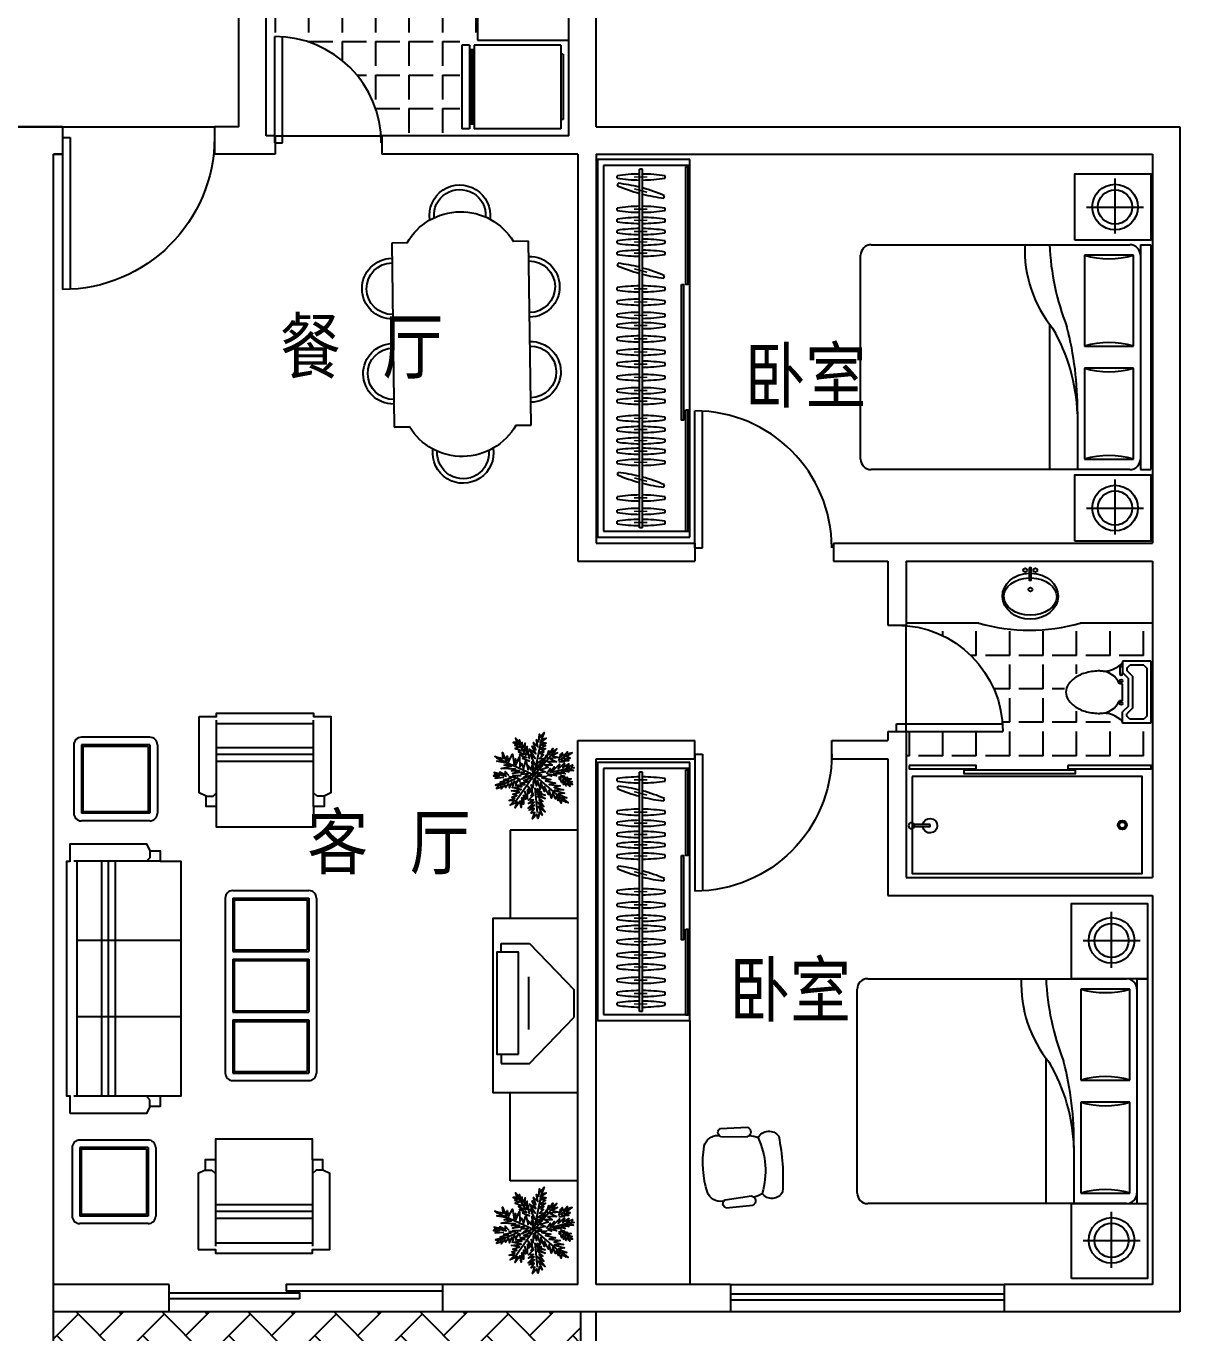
# Model space of a CAD drawing. Header units: millimetres. Extents: x 1431 to 43623, y 824 to 33132.
# Drawn here: x 17044 to 24633, y 5964 to 14563 of the extents above; entities that cross this region are included whole.
import ezdxf

# ---------------------------------------------------------------- set-up
doc = ezdxf.new("R2010")
doc.units = ezdxf.units.MM
for name, color, linetype in [('DO', 1, 'Continuous'), ('F', 12, 'Continuous'), ('H', 13, 'Continuous'), ('MC', 4, 'Continuous'), ('PUL', 7, 'Continuous'), ('WALL', 4, 'Continuous')]:
    doc.layers.add(name, color=color, linetype=linetype)
doc.styles.add('ATT', font='TXT')
doc.styles.add('HZTXT', font='SIMPLEX', dxfattribs={"bigfont": 'HZTXT'})

# ---------------------------------------------------------------- blocks, each defined once
blk = doc.blocks.new('M700')
at = {"layer": 'DO'}
for p, q in [((0, 0), (0, 700)), ((50, 0), (50, 698.2)), ((0, 0), (50, 0))]:
    blk.add_line(p, q, dxfattribs=at)
blk.add_arc((0, 0), 700, 0, 90, dxfattribs=at)
blk = doc.blocks.new('15PTOI12')
at = {"color": 0, "linetype": 'ByBlock'}
for p, q in [((0, -11), (0, 11)), ((0, 11), (10, 11)), ((1.5, 8.5), (2.5, 9.5)), ((2.5, 9.5), (7.5, 9.5)), ((7.5, 9.5), (8.5, 8.5)), ((10, 11), (10, 7)), ((1.5, -8.5), (1.5, 8.5)), ((6.5, 5.62132), (8.5, 7.62132)), ((6.5, -5.62132), (6.5, 5.62132)), ((8, 5), (10, 7)), ((8, -5), (8, 5)), ((8.5, 8.5), (8.5, 7.62132)), ((10, 3), (10, -3)), ((10, 3), (11.126136, 3)), ((10, -3), (11.126136, -3)), ((2.5, -9.5), (1.5, -8.5)), ((6.5, -5.62132), (8.5, -7.62132)), ((8.5, -8.5), (7.5, -9.5)), ((8, -5), (10, -7)), ((8.5, -8.5), (8.5, -7.62132)), ((10, -6.5), (10, -7)), ((10, -11), (10, -7)), ((10, -9), (11, -9)), ((11, -9), (11, -6.5)), ((0, -11), (10, -11)), ((2.5, -9.5), (7.5, -9.5))]:
    blk.add_line(p, q, dxfattribs=at)
blk.add_lwpolyline([(18, -7.5, 0.063415), (22.795427, -6.889337, 0.076468), (26.485281, -5.303301, 0.107136), (29.197945, -2.662065, 0.147373), (30, 0, 0.147373), (29.197945, 2.662065, 0.107136), (26.485281, 5.303301, 0.076468), (22.795427, 6.889337, 0.063415), (18, 7.5, 0.063415)], format="xyb", dxfattribs=at)
for centre in [(10.5, 4), (10.5, -4)]:
    blk.add_circle(centre, 0.5, dxfattribs=at)
for centre, radius, start, end in [((16.779412, 16.411765), 8.994964, 221.088993, 277.798917), ((18, 0), 7.5, 90, 156.421822), ((18, 0), 7.5, 203.578178, 270), ((10.5, -6.5), 0.5, 0, 180), ((16.779412, -16.411765), 8.994964, 82.201083, 138.911007)]:
    blk.add_arc(centre, radius, start, end, dxfattribs=at)
at = {"color": 0, "linetype": 'ByBlock', "style": 'ATT'}
for tag, p, flags in [('ITEM', (0, -21), 3), ('ROOM_NUMBER', (0, -30), 1)]:
    blk.add_attdef(tag, p, '', height=6, dxfattribs=dict(at, flags=flags))
blk = doc.blocks.new('-BATH9')
at = {"layer": 'F', "xscale": 23, "yscale": 23, "zscale": 23}
blk.add_blockref('15PTOI12', (-2, -1), dxfattribs=at)
blk = doc.blocks.new('Q5')
at = {"layer": 'PUL', "xscale": -1}
blk.add_blockref('-BATH9', (99, 43), dxfattribs=at)
blk = doc.blocks.new('12PCOU13')
at = {"color": 0, "linetype": 'ByBlock'}
for p, q in [((24, 35), (23, 34)), ((24, 37), (24, 35)), ((23, 34), (2, 34)), ((3, -34), (3, 34)), ((10, 34), (10, -34)), ((12, 34), (12, -34)), ((14, 34), (14, -34)), ((27, 34), (23, 34)), ((33, 11), (3, 11)), ((33, -11), (3, -11)), ((23, -34), (2, -34)), ((27, -34), (23, -34)), ((24, -35), (23, -34)), ((24, -37), (24, -35))]:
    blk.add_line(p, q, dxfattribs=at)
blk.add_lwpolyline([(1, -39), (1, -34), (0, -34), (0, 34), (1, 34), (1, 39), (23, 39), (24, 37), (27, 37), (27, 34), (33, 34), (33, -34), (27, -34), (27, -37), (24, -37), (23, -39)], close=True, dxfattribs=at)
blk = doc.blocks.new('-SOF5')
at = {"xscale": 22.75, "yscale": 22.75, "zscale": 22.75}
blk.add_blockref('12PCOU13', (-6.4, 890.3), dxfattribs=at)
blk = doc.blocks.new('-FLOW1')
at = {"layer": 'F', "linetype": 'ByBlock'}
for p, q in [((-0.9, 5.3), (-46.4, 226.7)), ((40.5, 110.6), (91.3, 192.9)), ((-146.5, 87.2), (-184.2, 116.3)), ((-0.9, 5.3), (-101.9, 123.2)), ((-0.9, 5.3), (205.1, 98.6)), ((-95.6, 20.3), (-197.4, 44.9)), ((-143.6, 3.1), (-193.4, -39.2)), ((-0.9, 5.3), (-174.5, -145.5)), ((-0.9, 5.3), (103.3, -143.8)), ((147.9, -3.2), (203.4, 10)), ((-4.1, -65.5), (-17.3, -200.4)), ((85.6, -8.9), (186.2, -53.5))]:
    blk.add_line(p, q, dxfattribs=at)
for points in [[(-3, 27.7), (11.9, 78.6), (-5.9, 60.9), (18.7, 117.5), (-7, 95.7), (26.2, 146.6), (-9.9, 122), (9, 164.3), (-9.9, 143.8), (2.7, 183.2), (-21.9, 159.8), (-13.3, 199.2), (-27.6, 187.2), (-30.4, 229.5), (-35, 213.5), (-56.7, 238.1), (-40.7, 202.1), (-67, 207.8), (-39, 187.2), (-67, 180.4), (-37.9, 171.2), (-63.6, 167.2), (-30.4, 146.6), (-63.6, 151.2), (-25.9, 123.2), (-53.9, 132.3), (-39, 116.3), (-52.2, 116.3), (-30.4, 95.7), (-60.7, 97.5), (-21.9, 72.9), (-48.2, 74), (-24.7, 56.9)], [(-17.3, 31.7), (-17.3, 62.6), (-29.3, 44.9), (-36.2, 62.6), (-40.7, 52.3), (-51, 84.3), (-55, 75.7), (-68.2, 113.5), (-71, 100.3), (-81.3, 138), (-83, 117.5), (-103, 151.2), (-97.3, 127.8), (-124.8, 149.5), (-105.9, 122), (-129.3, 126.6), (-100.2, 110.6), (-136.8, 101.5), (-87, 95.7), (-123.6, 78.6), (-75.6, 76.9), (-100.2, 59.7), (-59.6, 59.7), (-78.5, 46.6), (-36.2, 33.4), (-63.6, 23.1), (-16.1, 14.6), (-41.9, 7.1), (-16.1, 0.3), (-68.2, -3.2), (-43.6, -10), (-92.7, -18.6), (-63.6, -26), (-117.9, -39.2), (-83, -46.6), (-143.6, -53.5), (-111.6, -62.6), (-161.3, -75.8), (-111.6, -79.8), (-168.2, -94.6), (-132.2, -100.4), (-180.2, -119.2), (-155.6, -119.2), (-187.1, -146.7), (-151.1, -133.5), (-149.3, -149.5), (-137.9, -119.2), (-133.3, -135.2), (-124.8, -106.1), (-117.9, -124.9), (-103, -90.1), (-95.6, -122.1), (-83, -76.9), (-79.6, -101.5), (-57.9, -56.9), (-57.9, -85.5), (-37.9, -36.3), (-36.2, -71.2), (-20.1, -24.9), (-13.3, -53.5), (-7, -10), (-4.1, -38), (2.7, -17.5), (5.6, -65.5), (15.9, -47.8), (10.2, -91.8), (30.7, -58), (26.2, -94.6), (34.7, -75.8), (37.6, -124.9), (49.6, -85.5), (46.7, -126.6), (56.5, -106.1), (56.5, -155.2), (66.8, -120.4), (69.6, -173), (75.3, -138.1), (103.3, -174.1), (90.2, -143.8), (130.8, -159.8), (106.2, -135.2), (136.5, -133.5), (104.5, -122.1), (120.5, -116.4), (94.2, -106.1), (116.5, -100.4), (79.9, -88.3), (122.2, -81.5), (69.6, -74.1), (119.3, -62.6), (65.6, -58), (101.6, -49.5), (49.6, -46.6), (75.3, -39.2), (29, -30.6), (55.3, -24.9), (15.9, -8.9), (33.6, -7.2)], [(24.4, 91.7), (30.7, 136.3), (36.5, 119.2), (37.6, 162.6), (49.6, 136.3), (47.9, 180.4), (62.7, 155.2), (63.9, 184.4), (72.5, 174.1), (78.8, 199.2), (82.8, 188.9), (100.5, 207.8), (94.2, 184.4), (113.1, 183.2), (87.3, 174.1), (104.5, 168.3), (75.3, 158.1), (103.3, 151.2), (65.6, 139.2), (84.5, 132.3), (53.6, 119.2), (79.9, 116.3), (39.3, 101.5), (62.7, 98.6), (23.3, 81.4)], [(-136.8, 76.9), (-167.1, 79.7), (-152.2, 85.5), (-191.6, 85.5), (-167.1, 94.6), (-199.1, 98.6), (-178.5, 104.3), (-210.5, 126.6), (-177.4, 119.2), (-184.2, 133.5), (-162.5, 110.6), (-155.6, 127.8), (-149.3, 101.5), (-146.5, 119.2), (-135.1, 82.6)], [(10.2, 6), (66.8, -17.5), (30.7, 12.8), (69.6, 8.8), (53.6, 22), (117.6, 14.6), (78.8, 28.9), (123.3, 28.9), (100.5, 38), (179.9, 42), (123.3, 54), (163.9, 59.7), (132.5, 66.6), (203.4, 81.4), (171.4, 82.6), (213.7, 107.7), (168.5, 95.7), (173.1, 129.5), (152.5, 79.7), (146.8, 110.6), (139.4, 78.6), (117.6, 119.2), (109.1, 62.6), (100.5, 94.6), (98.8, 59.7), (79.9, 106), (77, 50.6), (68.5, 69.4), (56.5, 39.1), (45, 82.6), (30.7, 33.4), (30.7, 56.9), (15.9, 33.4), (11.9, 55.2), (5.6, 15.7)], [(-68.2, 12.8), (-89.9, 40.9), (-89.9, 20.3), (-111.6, 50.6), (-105.9, 30.6), (-139.6, 65.4), (-132.2, 39.1), (-168.2, 69.4), (-158.5, 44.9), (-190.5, 66.6), (-178.5, 46.6), (-212.2, 60.9), (-207.7, 49.4), (-220.8, 44.9), (-197.4, 40.9), (-216.2, 30.6), (-172.8, 30.6), (-191.6, 23.1), (-148.2, 27.7), (-171.6, 12.8), (-123.6, 22), (-148.2, 11.7), (-107.6, 12.8), (-123.6, 0.3), (-81.3, 10), (-95.6, -1.4), (-73.9, 4.3)], [(-146.5, 4.3), (-167.1, -1.4), (-159.6, -4.3), (-184.2, -8.9), (-174.5, -12.9), (-204.8, -15.7), (-184.2, -22), (-209.4, -31.7), (-196.2, -33.5), (-212.2, -46.6), (-193.4, -46.6), (-197.4, -58), (-180.2, -39.2), (-177.4, -53.5), (-169.9, -27.7), (-161.3, -46.6), (-159.6, -18.6), (-151.1, -36.3), (-145.3, -10), (-139.6, -18.6), (-139.6, -3.2)], [(69.6, 0.3), (116.5, 0.3), (103.3, -6), (136.5, -6), (126.2, -12.9), (165.7, -20.3), (141.1, -22), (184.5, -34.6), (162.8, -36.3), (210.8, -50.6), (191.9, -53.5), (205.1, -68.3), (173.1, -58), (178.8, -71.2), (159.9, -49.5), (155.4, -62.6), (139.4, -39.2), (133.6, -65.5), (119.3, -34.6), (116.5, -53.5), (106.2, -27.7), (98.8, -42), (82.8, -15.7), (77, -30.6), (75.3, -14.6)], [(136.5, 1.4), (157.1, 24.9), (158.2, 6), (187.4, 22), (179.9, 10), (217.7, 19.1), (210.8, 7.1), (221.1, 1.4), (189.1, 1.4), (212, -11.7), (165.7, -7.2)], [(-14.4, -68.3), (-35, -75.8), (-11.6, -78.6), (-41.9, -88.3), (-13.3, -87.2), (-62.4, -104.4), (-20.1, -100.4), (-60.7, -123.2), (-19, -111.8), (-48.2, -139.2), (-29.3, -130.7), (-55, -167.2), (-21.9, -143.8), (-60.7, -195.8), (-24.7, -167.2), (-44.7, -214.7), (-30.4, -197.5), (-21.9, -232.4), (-16.1, -209), (7.3, -234.1), (-4.1, -200.4), (14.7, -203.3), (-1.3, -178.7), (26.2, -187.2), (-3, -159.8), (31.9, -175.8), (-1.3, -143.8), (29, -151.2), (1.6, -130.7), (29, -132.4), (1.6, -104.4), (14.7, -110.6), (1.6, -90.1)]]:
    blk.add_lwpolyline(points, dxfattribs=at)
at = {"layer": 'F', "linetype": 'ByBlock', "style": 'ATT'}
for tag, p, flags in [('ITEM', (-456.7, -1681.6), 3), ('ROOM_NUMBER', (-456.7, -2281.6), 1)]:
    blk.add_attdef(tag, p, '', height=450, dxfattribs=dict(at, flags=flags))
blk = doc.blocks.new('-BED2')
at = {"layer": 'F', "linetype": 'ByBlock'}
for p, q in [((-4.2, 4.3), (-4.2, 1484.3)), ((64.8, 1484.3), (-4.2, 1484.3)), ((64.8, 4.3), (64.8, 1484.3)), ((133.8, 1484.3), (1835.8, 1484.3)), ((478.8, 1104.8), (478.8, 1484.3)), ((662.8, 533.3), (662.8, 1484.3)), ((110.8, 1415.3), (110.8, 817.3)), ((432.8, 1415.3), (110.8, 1415.3)), ((432.8, 817.3), (432.8, 1415.3)), ((1904.8, 1415.3), (1904.8, 73.3)), ((110.8, 817.3), (432.8, 817.3)), ((432.8, 671.3), (110.8, 671.3)), ((110.8, 671.3), (110.8, 73.3)), ((432.8, 73.3), (432.8, 671.3)), ((64.8, 4.3), (-4.2, 4.3)), ((110.8, 73.3), (432.8, 73.3)), ((1835.8, 4.3), (133.8, 4.3))]:
    blk.add_line(p, q, dxfattribs=at)
for centre, radius, start, end in [((133.8, 1415.3), 69, 90, 180), ((1835.8, 1415.3), 69, 0, 90), ((271.8, 1967.3), 575, 253.73979, 286.2602), ((2598, 1081.7), 2119.4, 179.37472, 194.67378), ((1679, 1158.2), 1200.9, 181.99994, 210.07995), ((271.8, 265.3), 575, 73.73979, 106.2602), ((271.8, 1223.3), 575, 253.73979, 286.2602), ((-1028, -72.9), 1692.5, 2.61601, 21.40694), ((13, 38.8), 812.8, 357.56726, 39.54608), ((271.8, -478.7), 575, 73.73979, 106.2602), ((133.8, 73.3), 69, 180, 270), ((1835.8, 73.3), 69, 270, 0)]:
    blk.add_arc(centre, radius, start, end, dxfattribs=at)
blk = doc.blocks.new('12PSTG02')
at = {"color": 0, "linetype": 'ByBlock'}
for p, q in [((-5.882738, 11.493405), (-13.636493, 11.294805)), ((-5.73403, 9.170818), (-13.415554, 8.575543)), ((-4.996459, 9.562867), (-5.284204, 9.540568)), ((-5.882738, -11.493405), (-13.636493, -11.294805)), ((-5.73403, -9.170818), (-13.415554, -8.575543)), ((-4.996459, -9.562867), (-5.284204, -9.540568)), ((-4.996459, -9.562867), (-5.28099, -9.544821))]:
    blk.add_line(p, q, dxfattribs=at)
for centre, radius, start, end in [((-6.286552, 10.301496), 1.258456, 296.04311, 71.283835), ((39.486083, 0), 62.486083, 172.590731, 187.409269), ((-19.5, 6.311132), 3.452743, 30.392687, 149.607313), ((4.70097, 0), 22.70097, 159.208954, 200.791046), ((-12.998837, 0.943692), 7.999035, 97.334712, 116.212212), ((-13.097037, 9.970029), 1.4304, 112.156422, 257.133709), ((-4.647836, 5.578088), 4, 16.10866, 95), ((-28.187947, 0), 28.187947, 346.275006, 13.724994), ((-4.647836, -5.578088), 4, 265, 343.89134), ((-19.5, -6.311132), 3.452743, 210.392687, 329.607313), ((-12.998837, -1.056308), 7.999035, 243.61801, 261.904764), ((-13.097037, -9.970029), 1.4304, 102.866291, 247.843578), ((-6.286552, -10.301496), 1.258456, 288.716165, 63.95689)]:
    blk.add_arc(centre, radius, start, end, dxfattribs=at)
at = {"color": 0, "linetype": 'ByBlock', "style": 'ATT'}
for tag, p, flags in [('ITEM', (-22, -21), 3), ('ROOM_NUMBER', (-22, -29), 1)]:
    blk.add_attdef(tag, p, '', height=6, dxfattribs=dict(at, flags=flags))
blk = doc.blocks.new('-CHAI6')
at = {"xscale": 22.75, "yscale": 22.75, "zscale": 22.75}
blk.add_blockref('12PSTG02', (519.3, 28), dxfattribs=at)
blk = doc.blocks.new('M900')
at = {"layer": 'DO'}
for p, q in [((90, 0), (90, -50)), ((90, 0), (990, 0)), ((90, -50), (988.6, -50))]:
    blk.add_line(p, q, dxfattribs=at)
blk.add_arc((90, 0), 900, 270, 0, dxfattribs=at)
blk = doc.blocks.new('LY')
at = {"layer": 'F'}
for p, q in [((100, 81), (-31, 81)), ((100, 61), (-31, 61)), ((100, 81), (100, 61))]:
    blk.add_line(p, q, dxfattribs=at)
blk.add_circle((-53, 71), 24.3, dxfattribs=at)
blk.add_arc((100, 71), 60.1, 189.5857, 170.4143, dxfattribs=at)
blk = doc.blocks.new('BX')
at = {"layer": 'F'}
for p, q in [((-379.4, 210), (190.6, 210)), ((-379.4, -340), (-379.4, 210)), ((190.6, -340), (190.6, 210)), ((220.6, -340), (220.6, 210)), ((220.6, 210), (270.6, 210)), ((270.6, -340), (270.6, 210)), ((-379.4, -340), (190.6, -340)), ((220.6, -340), (270.6, -340))]:
    blk.add_line(p, q, dxfattribs=at)
at = {"layer": 'F', "color": 1}
for p, q in [((190.6, 180), (220.6, 180)), ((200.6, -310), (200.6, 180)), ((210.6, -310), (210.6, 180)), ((-394.4, 150), (-379.4, 150)), ((-394.4, -280), (-394.4, 150)), ((-394.4, -280), (-379.4, -280)), ((190.6, -310), (220.6, -310))]:
    blk.add_line(p, q, dxfattribs=at)
blk = doc.blocks.new('CZ1')
at = {"layer": 'F'}
for p, q in [((-368.6, 423.7), (842.2, 423.7)), ((-368.6, 323.7), (-368.6, 423.7)), ((842.2, 323.7), (842.2, 423.7)), ((842.2, 423.7), (842.2, 323.7)), ((-368.6, -476.3), (-368.6, -376.3)), ((842.2, -476.3), (842.2, -376.3)), ((842.2, -376.3), (842.2, -476.3)), ((842.2, -476.3), (-368.6, -476.3))]:
    blk.add_line(p, q, dxfattribs=at)
for centre, radius, start, end in [((-68.6, 423.7), 200, 0, 180), ((491.3, 423.7), 200, 0, 180), ((-68.6, 423.7), 170, 0, 180), ((491.3, 423.7), 170, 0, 180), ((-162.4, -26.3), 406.2, 120.51024, 239.48976), ((636, -26.3), 406.2, 300.51024, 59.48976), ((-545, -26.3), 200, 81.96585, 278.03415), ((1018.6, -26.3), 200, 261.96585, 98.03415), ((-545, -26.3), 170, 85.46245, 274.53755), ((1018.6, -26.3), 170, 265.46245, 94.53755), ((-68.6, -476.3), 200, 180, 0), ((-68.6, -476.3), 170, 180, 0), ((491.3, -476.3), 200, 180, 0), ((491.3, -476.3), 170, 180, 0)]:
    blk.add_arc(centre, radius, start, end, dxfattribs=at)
blk = doc.blocks.new('M10')
at = {"layer": 'DO'}
for p, q in [((0, 0), (0, 1000)), ((50, 0), (50, 998.7)), ((0, 0), (50, 0))]:
    blk.add_line(p, q, dxfattribs=at)
blk.add_arc((0, 0), 1000, 0, 90, dxfattribs=at)

msp = doc.modelspace()

# ---------------------------------------------------------------- hatches: boundary and pattern name
at = {"layer": 'F'}
h = msp.add_hatch(dxfattribs=at)
h.set_pattern_fill('AR-HBONE', color=256, scale=50, style=0)
h.set_pattern_definition([(135, (34074.09, 53321.69), (-2e-14, 282.8427), [600, -200]), (45, (33932.67, 53463.11), (-2e-14, 282.8427), [600, -200])])
h.paths.add_polyline_path([(17223.1, 4701.5), (17223.1, 6101.4), (20693.1, 6101.4), (20693.1, 5355.1), (20433.6, 5355.1), (20433.6, 5117.9, -0.04118)])
at = {"layer": 'H'}
h = msp.add_hatch(dxfattribs=at)
h.set_pattern_fill('ANGLE', color=256, scale=800, style=0)
h.set_pattern_definition([(0, (202.05, -20518.98), (0, -220), [160, -60]), (270, (202.05, -20518.98), (-220, -1e-14), [160, -60])])
h.paths.add_polyline_path([(19897.8, 14506.6), (19897.8, 13841.4), (19383.1, 13841.4), (19379, 13841.4, 0.394921), (18680.5, 14495), (18680.5, 13841.4), (18623.1, 13841.4), (18623.1, 15711.4), (20023.1, 15711.4), (20023.1, 14506.6)])
h = msp.add_hatch(dxfattribs=at)
h.set_pattern_fill('ANGLE', color=256, scale=800, style=0)
h.set_pattern_definition([(180, (34074.09, 53321.69), (0, 220), [160, -60]), (90, (34074.09, 53321.69), (220, 1e-14), [160, -60])])
h.paths.add_polyline_path([(23862.2, 10159.8), (23969.2, 10037), (24218.9, 9973.7), (24453.1, 9973.7), (24453.1, 9712.3), (22833.1, 9712.3), (22833.1, 9921.4), (23468.6, 9921.4, 0.38747), (22833.1, 10618.4), (22833.1, 10621.4), (22833.1, 10634), (23310.8, 10634, 0.137864), (23977.3, 10634), (24453.1, 10634), (24453.1, 10401.4), (24207, 10401.4), (23897.9, 10278.6)])

# ---------------------------------------------------------------- linework, layer by layer
at = {"layer": 'F'}
for p, q in [((20013.1, 15711.4), (20013.1, 14470.4)), ((20013.1, 14470.4), (20613.1, 14470.4)), ((21410.5, 11200.5), (21410.5, 13685.6)), ((20842.5, 13645.6), (20842.5, 11240.5)), ((21410.5, 13645.6), (20842.5, 13645.6)), ((21078.8, 11261.4), (21078.8, 13621.9)), ((21098.8, 13621.9), (21078.8, 13621.9)), ((21098.8, 11261.4), (21098.8, 13621.9)), ((20931.1, 13562.3), (20931.1, 13578.5)), ((20934.2, 13513.3), (20938.4, 13528.9)), ((21246.5, 13562.3), (21246.5, 13578.5)), ((24206.7, 13199.1), (24206.7, 13560.2)), ((21238.8, 13431.7), (21243, 13447.3)), ((20931.1, 13349.8), (20931.1, 13366)), ((21246.5, 13349.8), (21246.5, 13366)), ((24019.2, 13372.7), (24394.2, 13372.7)), ((20931.1, 13276.4), (20931.1, 13292.5)), ((21246.5, 13276.4), (21246.5, 13292.5)), ((20931.1, 13203), (20931.1, 13219.1)), ((21246.5, 13203), (21246.5, 13219.1)), ((20931.1, 13134.1), (20931.1, 13150.3)), ((20931.1, 13060.7), (20931.1, 13076.9)), ((21246.5, 13134.1), (21246.5, 13150.3)), ((21246.5, 13060.7), (21246.5, 13076.9)), ((20934.2, 12986.9), (20938.4, 13002.5)), ((21238.8, 12905.3), (21243, 12920.9)), ((20931.1, 12826.2), (20931.1, 12842.4)), ((21246.5, 12826.2), (21246.5, 12842.4)), ((20931.1, 12739.1), (20931.1, 12755.2)), ((21246.5, 12739.1), (21246.5, 12755.2)), ((20931.1, 12651.9), (20931.1, 12668)), ((21246.5, 12651.9), (21246.5, 12668)), ((20931.1, 12584.2), (20931.1, 12600.4)), ((21246.5, 12584.2), (21246.5, 12600.4)), ((20931.1, 12497), (20931.1, 12513.2)), ((21246.5, 12497), (21246.5, 12513.2)), ((20931.1, 12409.8), (20931.1, 12426)), ((21246.5, 12409.8), (21246.5, 12426)), ((20931.1, 12330.6), (20931.1, 12346.8)), ((21246.5, 12330.6), (21246.5, 12346.8)), ((20931.1, 12243.4), (20931.1, 12259.6)), ((21246.5, 12243.4), (21246.5, 12259.6)), ((20931.1, 12156.2), (20931.1, 12172.4)), ((21246.5, 12156.2), (21246.5, 12172.4)), ((20931.1, 12087.1), (20931.1, 12103.2)), ((21246.5, 12087.1), (21246.5, 12103.2)), ((20931.1, 11973.7), (20931.1, 11989.8)), ((21246.5, 11973.7), (21246.5, 11989.8)), ((20931.1, 11900.3), (20931.1, 11916.4)), ((21246.5, 11900.3), (21246.5, 11916.4)), ((20931.1, 11826.8), (20931.1, 11843)), ((21246.5, 11826.8), (21246.5, 11843)), ((20931.1, 11758), (20931.1, 11774.2)), ((20931.1, 11684.6), (20931.1, 11700.7)), ((21246.5, 11758), (21246.5, 11774.2)), ((21246.5, 11684.6), (21246.5, 11700.7)), ((20934.2, 11610.8), (20938.4, 11626.4)), ((21238.8, 11529.1), (21243, 11544.7)), ((24206.7, 11218.3), (24206.7, 11579.4)), ((20931.1, 11450.1), (20931.1, 11466.3)), ((21246.5, 11450.1), (21246.5, 11466.3)), ((20931.1, 11362.1), (20931.1, 11378.2)), ((21246.5, 11362.1), (21246.5, 11378.2)), ((24019.2, 11391.9), (24394.2, 11391.9)), ((20931.1, 11288.7), (20931.1, 11304.8)), ((21246.5, 11288.7), (21246.5, 11304.8)), ((20842.5, 11240.5), (21410.5, 11240.5)), ((21098.8, 11261.4), (21078.8, 11261.4)), ((23310.8, 10634), (22833.1, 10634)), ((24454.6, 10634), (23977.3, 10634)), ((17357.4, 9833.4), (17357.4, 9383.4)), ((17857.4, 9883.4), (17407.4, 9883.4)), ((17857.4, 9833.4), (17407.4, 9833.4)), ((17407.4, 9833.4), (17407.4, 9383.4)), ((17847.4, 9823.4), (17417.4, 9823.4)), ((17417.4, 9823.4), (17417.4, 9393.4)), ((17847.4, 9823.4), (17847.4, 9393.4)), ((17857.4, 9833.4), (17857.4, 9383.4)), ((17907.4, 9833.4), (17907.4, 9383.4)), ((21410.5, 8018.5), (21410.5, 9718.3)), ((20842.5, 9678.3), (20842.5, 8058.5)), ((21410.5, 9678.3), (20842.5, 9678.3)), ((21078.8, 8079.4), (21078.8, 9654.5)), ((21098.8, 9654.5), (21078.8, 9654.5)), ((21098.8, 8079.4), (21098.8, 9654.5)), ((20931.1, 9594.9), (20931.1, 9611.1)), ((20934.2, 9546), (20938.4, 9561.6)), ((21246.5, 9594.9), (21246.5, 9611.1)), ((21238.8, 9464.3), (21243, 9479.9)), ((17857.4, 9383.4), (17407.4, 9383.4)), ((17847.4, 9393.4), (17417.4, 9393.4)), ((20931.1, 9382.4), (20931.1, 9398.6)), ((21246.5, 9382.4), (21246.5, 9398.6)), ((17857.4, 9333.4), (17407.4, 9333.4)), ((20931.1, 9309), (20931.1, 9325.2)), ((21246.5, 9309), (21246.5, 9325.2)), ((20228.8, 9272.5), (20228.8, 8689.9)), ((20673.1, 9272.5), (20228.8, 9272.5)), ((20931.1, 9235.6), (20931.1, 9251.7)), ((21246.5, 9235.6), (21246.5, 9251.7)), ((20931.1, 9166.8), (20931.1, 9182.9)), ((21246.5, 9166.8), (21246.5, 9182.9)), ((20931.1, 9093.3), (20931.1, 9109.5)), ((20934.2, 9019.5), (20938.4, 9035.1)), ((21246.5, 9093.3), (21246.5, 9109.5)), ((21238.8, 8937.9), (21243, 8953.5)), ((18403.6, 8874), (18903.6, 8874)), ((20931.1, 8858.9), (20931.1, 8875)), ((21246.5, 8858.9), (21246.5, 8875)), ((18353.6, 8824), (18353.6, 7674)), ((18403.6, 8824), (18403.6, 8474)), ((18403.6, 8824), (18903.6, 8824)), ((18413.6, 8814), (18413.6, 8484)), ((18413.6, 8814), (18893.6, 8814)), ((18893.6, 8814), (18893.6, 8484)), ((18903.6, 8824), (18903.6, 8474)), ((18953.6, 8824), (18953.6, 7674)), ((20931.1, 8771.7), (20931.1, 8787.8)), ((21246.5, 8771.7), (21246.5, 8787.8)), ((20931.1, 8684.5), (20931.1, 8700.6)), ((21246.5, 8684.5), (21246.5, 8700.6)), ((24183.9, 8365.5), (24183.9, 8733.9)), ((20931.1, 8616.8), (20931.1, 8633)), ((21246.5, 8616.8), (21246.5, 8633)), ((20169.8, 8464.5), (20169.8, 8526.3)), ((20169.8, 8526.3), (20355.1, 8526.3)), ((20355.1, 8526.3), (20649.7, 8221.9)), ((20931.1, 8529.6), (20931.1, 8545.8)), ((21246.5, 8529.6), (21246.5, 8545.8)), ((23996.4, 8546.4), (24371.4, 8546.4)), ((18403.6, 8474), (18903.6, 8474)), ((18413.6, 8484), (18893.6, 8484)), ((20931.1, 8442.4), (20931.1, 8458.6)), ((21246.5, 8442.4), (21246.5, 8458.6)), ((18403.6, 8424), (18403.6, 8074)), ((18403.6, 8424), (18903.6, 8424)), ((18413.6, 8414), (18413.6, 8084)), ((18413.6, 8414), (18893.6, 8414)), ((18893.6, 8414), (18893.6, 8084)), ((18903.6, 8424), (18903.6, 8074)), ((20931.1, 8363.2), (20931.1, 8379.4)), ((21246.5, 8363.2), (21246.5, 8379.4)), ((20350.3, 7960.2), (20350.3, 8307.5)), ((20931.1, 8276.1), (20931.1, 8292.2)), ((21246.5, 8276.1), (21246.5, 8292.2)), ((20649.7, 8041.1), (20649.7, 8221.9)), ((20931.1, 8188.9), (20931.1, 8205)), ((21246.5, 8188.9), (21246.5, 8205)), ((18413.6, 8084), (18893.6, 8084)), ((20931.1, 8119.7), (20931.1, 8135.9)), ((21246.5, 8119.7), (21246.5, 8135.9)), ((18403.6, 8074), (18903.6, 8074)), ((18403.6, 8024), (18903.6, 8024)), ((18403.6, 8024), (18403.6, 7674)), ((18413.6, 8014), (18893.6, 8014)), ((18413.6, 8014), (18413.6, 7684)), ((18893.6, 8014), (18893.6, 7684)), ((18903.6, 8024), (18903.6, 7674)), ((20355.1, 7736.7), (20649.7, 8041.1)), ((20842.5, 8058.5), (21410.5, 8058.5)), ((21098.8, 8079.4), (21078.8, 8079.4)), ((21410.5, 8018.5), (21410.5, 6281.4)), ((20169.8, 7798.5), (20169.8, 7736.7)), ((18403.6, 7674), (18903.6, 7674)), ((18413.6, 7684), (18893.6, 7684)), ((20169.8, 7736.7), (20355.1, 7736.7)), ((18403.6, 7624), (18903.6, 7624)), ((20228.8, 6963.8), (20228.8, 7546.4)), ((17846.3, 7232.9), (17396.3, 7232.9)), ((17346.3, 7182.9), (17346.3, 6732.9)), ((17846.3, 7182.9), (17396.3, 7182.9)), ((17396.3, 7182.9), (17396.3, 6732.9)), ((17836.3, 7172.9), (17406.3, 7172.9)), ((17406.3, 7172.9), (17406.3, 6742.9)), ((17836.3, 7172.9), (17836.3, 6742.9)), ((17846.3, 7182.9), (17846.3, 6732.9)), ((17896.3, 7182.9), (17896.3, 6732.9)), ((20673.1, 6963.8), (20228.8, 6963.8)), ((17846.3, 6732.9), (17396.3, 6732.9)), ((17836.3, 6742.9), (17406.3, 6742.9)), ((24183.9, 6391.7), (24183.9, 6760.2)), ((17846.3, 6682.9), (17396.3, 6682.9)), ((23996.4, 6572.7), (24371.4, 6572.7))]:
    msp.add_line(p, q, dxfattribs=at)
at = {"layer": 'F', "linetype": 'ByBlock'}
for p, q in [((18296.4, 9518.8), (18296.4, 9996.6)), ((18935.3, 9518.8), (18935.3, 9996.6)), ((18296.4, 9973.8), (18935.3, 9973.8)), ((18935.3, 9814.6), (18296.4, 9814.6)), ((18935.3, 9769.1), (18296.4, 9769.1)), ((18935.3, 9723.6), (18296.4, 9723.6)), ((18228.2, 9496.1), (18273.7, 9496.1)), ((18273.7, 9496.1), (18296.4, 9518.8)), ((18296.4, 9427.8), (18296.4, 9518.8)), ((18958, 9496.1), (18935.3, 9518.8)), ((18935.3, 9427.8), (18935.3, 9518.8)), ((19003.5, 9496.1), (18958, 9496.1)), ((18289.5, 7103), (18289.5, 7012)), ((18928.3, 7103), (18928.3, 7012)), ((18221.2, 7034.7), (18266.7, 7034.7)), ((18266.7, 7034.7), (18289.5, 7012)), ((18289.5, 7012), (18289.5, 6534.2)), ((18951.1, 7034.7), (18928.3, 7012)), ((18928.3, 7012), (18928.3, 6534.2)), ((18996.6, 7034.7), (18951.1, 7034.7)), ((18928.3, 6807.2), (18289.5, 6807.2)), ((18928.3, 6761.7), (18289.5, 6761.7)), ((18928.3, 6716.2), (18289.5, 6716.2)), ((18289.5, 6557), (18928.3, 6557))]:
    msp.add_line(p, q, dxfattribs=at)
at = {"layer": 'F'}
for points in [[(21410.5, 13685.6), (20802.5, 13685.6), (20802.5, 11200.5), (21410.5, 11200.5)], [(21410.5, 9718.3), (20802.5, 9718.3), (20802.5, 8018.5), (21410.5, 8018.5)]]:
    msp.add_lwpolyline(points, dxfattribs=at)
for points in [[(21384.2, 13636.6), (21397.2, 13636.6), (21397.2, 12863.2), (21384.2, 12863.2)], [(23942.4, 13155.7), (23942.4, 13590.9), (24442.4, 13590.9), (24442.4, 13155.7)], [(21354.5, 12863.2), (21367.4, 12863.2), (21367.4, 11969.5), (21354.5, 11969.5)], [(21384.2, 12038.7), (21397.2, 12038.7), (21397.2, 11237.5), (21384.2, 11237.5)], [(23942.4, 11174.9), (23942.4, 11610.1), (24442.4, 11610.1), (24442.4, 11174.9)], [(23641.9, 10999.2), (23641.9, 10917), (23656, 10917), (23656, 10999.2)], [(21384.2, 9669.2), (21397.2, 9669.2), (21397.2, 9104.4), (21384.2, 9104.4)], [(22852.5, 9698.6), (22852.5, 9675.4), (23292.5, 9675.4), (23292.5, 9698.6)], [(23211.4, 9667.7), (23211.4, 9644.5), (23945.6, 9644.5), (23945.6, 9667.7)], [(23895.3, 9698.6), (23895.3, 9675.4), (24443.8, 9675.4), (24443.8, 9698.6)], [(22872.2, 9626.3), (22872.2, 8987.3), (24384.9, 8987.3), (24384.9, 9626.3)], [(21354.5, 9104.4), (21367.4, 9104.4), (21367.4, 8551.2), (21354.5, 8551.2)], [(23919.7, 8294.7), (23919.7, 8788.5), (24419.7, 8788.5), (24419.7, 8294.7)], [(20673.1, 7546.4), (20673.1, 8689.9), (20113.8, 8689.9), (20113.8, 7546.4)], [(21384.2, 8620.3), (21397.2, 8620.3), (21397.2, 8055.5), (21384.2, 8055.5)], [(20283.8, 7798.5), (20283.8, 8469.2), (20141.2, 8469.2), (20141.2, 7798.5)], [(23919.7, 6321), (23919.7, 6814.7), (24419.7, 6814.7), (24419.7, 6321)]]:
    msp.add_lwpolyline(points, close=True, dxfattribs=at)
at = {"layer": 'F', "const_width": 10}
for points in [[(21130.2, 13570.9), (21042.4, 13570.9)], [(21128.7, 13470.2), (21043.9, 13492.9)], [(21130.2, 13358.4), (21042.4, 13358.4)], [(21130.2, 13285), (21042.4, 13285)], [(21130.2, 13211.6), (21042.4, 13211.6)], [(21130.2, 13142.8), (21042.4, 13142.8)], [(21130.2, 13069.3), (21042.4, 13069.3)], [(21128.7, 12943.7), (21043.9, 12966.4)], [(21130.2, 12834.9), (21042.4, 12834.9)], [(21130.2, 12747.7), (21042.4, 12747.7)], [(21130.2, 12660.5), (21042.4, 12660.5)], [(21130.2, 12592.8), (21042.4, 12592.8)], [(21130.2, 12505.6), (21042.4, 12505.6)], [(21130.2, 12418.4), (21042.4, 12418.4)], [(21130.2, 12339.2), (21042.4, 12339.2)], [(21130.2, 12252.1), (21042.4, 12252.1)], [(21130.2, 12164.9), (21042.4, 12164.9)], [(21130.2, 12095.7), (21042.4, 12095.7)], [(21130.2, 11982.3), (21042.4, 11982.3)], [(21130.2, 11908.9), (21042.4, 11908.9)], [(21130.2, 11835.5), (21042.4, 11835.5)], [(21130.2, 11766.6), (21042.4, 11766.6)], [(21130.2, 11693.2), (21042.4, 11693.2)], [(21128.7, 11567.6), (21043.9, 11590.3)], [(21130.2, 11458.7), (21042.4, 11458.7)], [(21130.2, 11370.7), (21042.4, 11370.7)], [(21130.2, 11297.3), (21042.4, 11297.3)], [(21130.2, 9603.6), (21042.4, 9603.6)], [(21128.7, 9502.8), (21043.9, 9525.5)], [(21130.2, 9391.1), (21042.4, 9391.1)], [(21130.2, 9317.6), (21042.4, 9317.6)], [(21130.2, 9244.2), (21042.4, 9244.2)], [(21130.2, 9175.4), (21042.4, 9175.4)], [(21130.2, 9102), (21042.4, 9102)], [(21128.7, 8976.3), (21043.9, 8999)], [(21130.2, 8867.5), (21042.4, 8867.5)], [(21130.2, 8780.3), (21042.4, 8780.3)], [(21130.2, 8693.1), (21042.4, 8693.1)], [(21130.2, 8625.4), (21042.4, 8625.4)], [(21130.2, 8538.2), (21042.4, 8538.2)], [(21130.2, 8451.1), (21042.4, 8451.1)], [(21130.2, 8371.9), (21042.4, 8371.9)], [(21130.2, 8284.7), (21042.4, 8284.7)], [(21130.2, 8197.5), (21042.4, 8197.5)], [(21130.2, 8128.3), (21042.4, 8128.3)]]:
    msp.add_lwpolyline(points, dxfattribs=at)
at = {"layer": 'F', "linetype": 'ByBlock'}
for points in [[(18182.7, 10019.3), (18296.4, 10019.3), (18296.4, 10042.1), (18935.3, 10042.1), (18935.3, 10019.3), (19049, 10019.3), (19049, 9518.8), (19003.5, 9496.1), (19003.5, 9427.8), (18935.3, 9427.8), (18935.3, 9291.3), (18296.4, 9291.3), (18296.4, 9427.8), (18228.2, 9427.8), (18228.2, 9496.1), (18182.7, 9518.8)], [(18175.7, 6511.5), (18289.5, 6511.5), (18289.5, 6488.7), (18928.3, 6488.7), (18928.3, 6511.5), (19042.1, 6511.5), (19042.1, 7012), (18996.6, 7034.7), (18996.6, 7103), (18928.3, 7103), (18928.3, 7239.5), (18289.5, 7239.5), (18289.5, 7103), (18221.2, 7103), (18221.2, 7034.7), (18175.7, 7012)]]:
    msp.add_lwpolyline(points, close=True, dxfattribs=at)
at = {"layer": 'F'}
for centre, radius in [((24206.7, 13372.7), 150), ((24206.7, 13372.7), 112.5), ((24206.7, 11391.9), 150), ((24206.7, 11391.9), 112.5), ((23615.5, 10983.1), 12.7), ((23682.5, 10983.1), 12.7), ((23650.1, 10855.7), 12.7), ((24254.8, 9305.5), 30), ((24254.8, 9305.5), 20), ((24183.9, 8546.4), 150), ((24183.9, 8546.4), 112.5), ((24183.9, 6572.7), 150), ((24183.9, 6572.7), 112.5)]:
    msp.add_circle(centre, radius, dxfattribs=at)
for centre, radius, start, end in [((21088.8, 12524.6), 1065.6, 90.5377, 98.50939), ((21088.8, 12524.6), 1065.6, 81.49061, 89.4623), ((21088.8, 14616.2), 1065.6, 261.49061, 269.4623), ((21359.3, 14490.5), 1065.6, 246.49061, 254.74125), ((20817.9, 12470.2), 1065.6, 75.82776, 83.50939), ((21088.8, 14616.2), 1065.6, 270.5377, 278.50939), ((20817.9, 12470.2), 1065.6, 66.49061, 74.71583), ((21359.3, 14490.5), 1065.6, 255.85305, 263.50939), ((21088.8, 12312.1), 1065.6, 90.5377, 98.50939), ((21088.8, 14403.7), 1065.6, 261.49061, 269.4623), ((21088.8, 12312.1), 1065.6, 81.49061, 89.4623), ((21088.8, 14403.7), 1065.6, 270.5377, 278.50939), ((21088.8, 12238.7), 1065.6, 90.5377, 98.50939), ((21088.8, 14330.3), 1065.6, 261.49061, 269.4623), ((21088.8, 12238.7), 1065.6, 81.49061, 89.4623), ((21088.8, 14330.3), 1065.6, 270.5377, 278.50939), ((21088.8, 12165.3), 1065.6, 90.5377, 98.50939), ((21088.8, 14256.8), 1065.6, 261.49061, 269.4623), ((21088.8, 12096.4), 1065.6, 90.5377, 98.50939), ((21088.8, 12165.3), 1065.6, 81.49061, 89.4623), ((21088.8, 14256.8), 1065.6, 270.5377, 278.50939), ((21088.8, 12096.4), 1065.6, 81.49061, 89.4623), ((21088.8, 14188), 1065.6, 261.49061, 269.4623), ((21088.8, 12023), 1065.6, 90.5377, 98.50939), ((21088.8, 14188), 1065.6, 270.5377, 278.50939), ((21088.8, 12023), 1065.6, 81.49061, 89.4623), ((21088.8, 14114.6), 1065.6, 261.49061, 269.4623), ((21359.3, 13964), 1065.6, 246.49061, 254.74125), ((20817.9, 11943.7), 1065.6, 75.82776, 83.50939), ((21088.8, 14114.6), 1065.6, 270.5377, 278.50939), ((20817.9, 11943.7), 1065.6, 66.49061, 74.71583), ((21359.3, 13964), 1065.6, 255.85305, 263.50939), ((21088.8, 11788.5), 1065.6, 90.5377, 98.50939), ((21088.8, 13880.1), 1065.6, 261.49061, 269.4623), ((21088.8, 11788.5), 1065.6, 81.49061, 89.4623), ((21088.8, 13880.1), 1065.6, 270.5377, 278.50939), ((21088.8, 11701.3), 1065.6, 90.5377, 98.50939), ((21088.8, 13792.9), 1065.6, 261.49061, 269.4623), ((21088.8, 11701.3), 1065.6, 81.49061, 89.4623), ((21088.8, 13792.9), 1065.6, 270.5377, 278.50939), ((21088.8, 11614.2), 1065.6, 90.5377, 98.50939), ((21088.8, 13705.7), 1065.6, 261.49061, 269.4623), ((21088.8, 11614.2), 1065.6, 81.49061, 89.4623), ((21088.8, 13705.7), 1065.6, 270.5377, 278.50939), ((21088.8, 11546.5), 1065.6, 90.5377, 98.50939), ((21088.8, 13638.1), 1065.6, 261.49061, 269.4623), ((21088.8, 11546.5), 1065.6, 81.49061, 89.4623), ((21088.8, 13638.1), 1065.6, 270.5377, 278.50939), ((21088.8, 11459.3), 1065.6, 90.5377, 98.50939), ((21088.8, 13550.9), 1065.6, 261.49061, 269.4623), ((21088.8, 11459.3), 1065.6, 81.49061, 89.4623), ((21088.8, 13550.9), 1065.6, 270.5377, 278.50939), ((21088.8, 11372.1), 1065.6, 90.5377, 98.50939), ((21088.8, 13463.7), 1065.6, 261.49061, 269.4623), ((21088.8, 11372.1), 1065.6, 81.49061, 89.4623), ((21088.8, 13463.7), 1065.6, 270.5377, 278.50939), ((21088.8, 11292.9), 1065.6, 90.5377, 98.50939), ((21088.8, 13384.5), 1065.6, 261.49061, 269.4623), ((21088.8, 11292.9), 1065.6, 81.49061, 89.4623), ((21088.8, 13384.5), 1065.6, 270.5377, 278.50939), ((21088.8, 11205.7), 1065.6, 90.5377, 98.50939), ((21088.8, 13297.3), 1065.6, 261.49061, 269.4623), ((21088.8, 11205.7), 1065.6, 81.49061, 89.4623), ((21088.8, 13297.3), 1065.6, 270.5377, 278.50939), ((21088.8, 11118.5), 1065.6, 90.5377, 98.50939), ((21088.8, 13210.1), 1065.6, 261.49061, 269.4623), ((21088.8, 11118.5), 1065.6, 81.49061, 89.4623), ((21088.8, 13210.1), 1065.6, 270.5377, 278.50939), ((21088.8, 11049.4), 1065.6, 90.5377, 98.50939), ((21088.8, 13141), 1065.6, 261.49061, 269.4623), ((21088.8, 11049.4), 1065.6, 81.49061, 89.4623), ((21088.8, 13141), 1065.6, 270.5377, 278.50939), ((21088.8, 10936), 1065.6, 90.5377, 98.50939), ((21088.8, 13027.6), 1065.6, 261.49061, 269.4623), ((21088.8, 10936), 1065.6, 81.49061, 89.4623), ((21088.8, 13027.6), 1065.6, 270.5377, 278.50939), ((21088.8, 10862.6), 1065.6, 90.5377, 98.50939), ((21088.8, 12954.1), 1065.6, 261.49061, 269.4623), ((21088.8, 10862.6), 1065.6, 81.49061, 89.4623), ((21088.8, 12954.1), 1065.6, 270.5377, 278.50939), ((21088.8, 10789.1), 1065.6, 90.5377, 98.50939), ((21088.8, 12880.7), 1065.6, 261.49061, 269.4623), ((21088.8, 10720.3), 1065.6, 90.5377, 98.50939), ((21088.8, 10789.1), 1065.6, 81.49061, 89.4623), ((21088.8, 12880.7), 1065.6, 270.5377, 278.50939), ((21088.8, 10720.3), 1065.6, 81.49061, 89.4623), ((21088.8, 12811.9), 1065.6, 261.49061, 269.4623), ((21088.8, 10646.9), 1065.6, 90.5377, 98.50939), ((21088.8, 12811.9), 1065.6, 270.5377, 278.50939), ((21088.8, 10646.9), 1065.6, 81.49061, 89.4623), ((21088.8, 12738.5), 1065.6, 261.49061, 269.4623), ((21359.3, 12587.9), 1065.6, 246.49061, 254.74125), ((20817.9, 10567.6), 1065.6, 75.82776, 83.50939), ((21088.8, 12738.5), 1065.6, 270.5377, 278.50939), ((20817.9, 10567.6), 1065.6, 66.49061, 74.71583), ((21359.3, 12587.9), 1065.6, 255.85305, 263.50939), ((21088.8, 10412.4), 1065.6, 90.5377, 98.50939), ((21088.8, 12504), 1065.6, 261.49061, 269.4623), ((21088.8, 10412.4), 1065.6, 81.49061, 89.4623), ((21088.8, 12504), 1065.6, 270.5377, 278.50939), ((21088.8, 10324.4), 1065.6, 90.5377, 98.50939), ((21088.8, 12415.9), 1065.6, 261.49061, 269.4623), ((21088.8, 10324.4), 1065.6, 81.49061, 89.4623), ((21088.8, 12415.9), 1065.6, 270.5377, 278.50939), ((21088.8, 10251), 1065.6, 90.5377, 98.50939), ((21088.8, 12342.5), 1065.6, 261.49061, 269.4623), ((21088.8, 10251), 1065.6, 81.49061, 89.4623), ((21088.8, 12342.5), 1065.6, 270.5377, 278.50939), ((23644, 11819.5), 1231.5, 254.30091, 285.69909), ((17407.4, 9833.4), 50, 90, 180), ((17857.4, 9833.4), 50, 0, 90), ((21088.8, 8557.2), 1065.6, 90.5377, 98.50939), ((21088.8, 10648.8), 1065.6, 261.49061, 269.4623), ((21359.3, 10523.1), 1065.6, 246.49061, 254.74125), ((20817.9, 8502.8), 1065.6, 75.82776, 83.50939), ((21088.8, 8557.2), 1065.6, 81.49061, 89.4623), ((21088.8, 10648.8), 1065.6, 270.5377, 278.50939), ((20817.9, 8502.8), 1065.6, 66.49061, 74.71583), ((21359.3, 10523.1), 1065.6, 255.85305, 263.50939), ((17407.4, 9383.4), 50, 180, 270), ((17857.4, 9383.4), 50, 270, 0), ((21088.8, 8344.7), 1065.6, 90.5377, 98.50939), ((21088.8, 10436.3), 1065.6, 261.49061, 269.4623), ((21088.8, 8344.7), 1065.6, 81.49061, 89.4623), ((21088.8, 10436.3), 1065.6, 270.5377, 278.50939), ((21088.8, 8271.3), 1065.6, 90.5377, 98.50939), ((21088.8, 10362.9), 1065.6, 261.49061, 269.4623), ((21088.8, 8271.3), 1065.6, 81.49061, 89.4623), ((21088.8, 10362.9), 1065.6, 270.5377, 278.50939), ((21088.8, 8197.9), 1065.6, 90.5377, 98.50939), ((21088.8, 10289.4), 1065.6, 261.49061, 269.4623), ((21088.8, 8197.9), 1065.6, 81.49061, 89.4623), ((21088.8, 10289.4), 1065.6, 270.5377, 278.50939), ((21088.8, 8129), 1065.6, 90.5377, 98.50939), ((21088.8, 10220.6), 1065.6, 261.49061, 269.4623), ((21088.8, 8055.6), 1065.6, 90.5377, 98.50939), ((21088.8, 8129), 1065.6, 81.49061, 89.4623), ((21088.8, 10220.6), 1065.6, 270.5377, 278.50939), ((21088.8, 8055.6), 1065.6, 81.49061, 89.4623), ((21088.8, 10147.2), 1065.6, 261.49061, 269.4623), ((20817.9, 7976.3), 1065.6, 75.82776, 83.50939), ((21088.8, 10147.2), 1065.6, 270.5377, 278.50939), ((21359.3, 9996.6), 1065.6, 246.49061, 254.74125), ((20817.9, 7976.3), 1065.6, 66.49061, 74.71583), ((21359.3, 9996.6), 1065.6, 255.85305, 263.50939), ((18403.6, 8824), 50, 90, 180), ((18903.6, 8824), 50, 0, 90), ((21088.8, 7821.2), 1065.6, 90.5377, 98.50939), ((21088.8, 9912.7), 1065.6, 261.49061, 269.4623), ((21088.8, 7821.2), 1065.6, 81.49061, 89.4623), ((21088.8, 9912.7), 1065.6, 270.5377, 278.50939), ((21088.8, 7734), 1065.6, 90.5377, 98.50939), ((21088.8, 9825.5), 1065.6, 261.49061, 269.4623), ((21088.8, 7734), 1065.6, 81.49061, 89.4623), ((21088.8, 9825.5), 1065.6, 270.5377, 278.50939), ((21088.8, 7646.8), 1065.6, 90.5377, 98.50939), ((21088.8, 7646.8), 1065.6, 81.49061, 89.4623), ((21088.8, 9738.3), 1065.6, 261.49061, 269.4623), ((21088.8, 7579.1), 1065.6, 90.5377, 98.50939), ((21088.8, 9670.7), 1065.6, 261.49061, 269.4623), ((21088.8, 9738.3), 1065.6, 270.5377, 278.50939), ((21088.8, 7579.1), 1065.6, 81.49061, 89.4623), ((21088.8, 9670.7), 1065.6, 270.5377, 278.50939), ((21088.8, 7491.9), 1065.6, 90.5377, 98.50939), ((21088.8, 9583.5), 1065.6, 261.49061, 269.4623), ((21088.8, 7491.9), 1065.6, 81.49061, 89.4623), ((21088.8, 9583.5), 1065.6, 270.5377, 278.50939), ((21088.8, 7404.7), 1065.6, 90.5377, 98.50939), ((21088.8, 9496.3), 1065.6, 261.49061, 269.4623), ((21088.8, 7404.7), 1065.6, 81.49061, 89.4623), ((21088.8, 9496.3), 1065.6, 270.5377, 278.50939), ((21088.8, 7325.5), 1065.6, 90.5377, 98.50939), ((21088.8, 9417.1), 1065.6, 261.49061, 269.4623), ((21088.8, 7325.5), 1065.6, 81.49061, 89.4623), ((21088.8, 9417.1), 1065.6, 270.5377, 278.50939), ((21088.8, 7238.3), 1065.6, 90.5377, 98.50939), ((21088.8, 9329.9), 1065.6, 261.49061, 269.4623), ((21088.8, 7238.3), 1065.6, 81.49061, 89.4623), ((21088.8, 9329.9), 1065.6, 270.5377, 278.50939), ((21088.8, 7151.2), 1065.6, 90.5377, 98.50939), ((21088.8, 9242.7), 1065.6, 261.49061, 269.4623), ((21088.8, 7151.2), 1065.6, 81.49061, 89.4623), ((21088.8, 9242.7), 1065.6, 270.5377, 278.50939), ((21088.8, 7082), 1065.6, 90.5377, 98.50939), ((21088.8, 9173.6), 1065.6, 261.49061, 269.4623), ((21088.8, 7082), 1065.6, 81.49061, 89.4623), ((21088.8, 9173.6), 1065.6, 270.5377, 278.50939), ((18403.6, 7674), 50, 180, 270), ((18903.6, 7674), 50, 270, 0), ((17396.3, 7182.9), 50, 90, 180), ((17846.3, 7182.9), 50, 0, 90), ((17396.3, 6732.9), 50, 180, 270), ((17846.3, 6732.9), 50, 270, 0)]:
    msp.add_arc(centre, radius, start, end, dxfattribs=at)
at = {"layer": 'F', "extrusion": (0, 0, -1)}
for centre, major_axis, ratio, start_param, end_param in [((23649, 10812.1), (-183, 0), 0.83106, 1.60926, 7.815518), ((23649, 10809.7), (-174.2, 0), 0.704935, 1.611203, 7.813575)]:
    msp.add_ellipse(centre, major_axis=major_axis, ratio=ratio, start_param=start_param, end_param=end_param, dxfattribs=at)
at = {"layer": 'MC'}
for p, q in [((17283.1, 13901.4), (18283.1, 13901.4)), ((18680.5, 13841.4), (19383.1, 13841.4)), ((18680.5, 13841.4), (18683.1, 13841.4)), ((22833.1, 9921.4), (22833.1, 10621.4)), ((21677.6, 6281.4), (23477.6, 6281.4)), ((21677.6, 6221.4), (23477.6, 6221.4)), ((21677.6, 6181.4), (23477.6, 6181.4)), ((19785.1, 6101.4), (17985.1, 6101.4)), ((23477.6, 6101.4), (21677.6, 6101.4))]:
    msp.add_line(p, q, dxfattribs=at)
for points in [[(19785.1, 6281.4), (18753.8, 6281.4), (18753.8, 6241.4), (19785.1, 6241.4)], [(18841.3, 6188.4), (17985.1, 6188.4), (17985.1, 6228.4), (18841.3, 6228.4)]]:
    msp.add_lwpolyline(points, close=True, dxfattribs=at)
for points in [[(20433.6, 5117.9), (20433.6, 5355.1), (20693.1, 5355.1), (20693.1, 6101.4)], [(20533.6, 5036.8), (20533.6, 5255.1), (20793.1, 5255.1), (20793.1, 6101.4)]]:
    msp.add_lwpolyline(points, dxfattribs=at)
at = {"layer": 'WALL'}
for p, q in [((18443.1, 13901.4), (18443.1, 18901.4)), ((18623.1, 13841.4), (18623.1, 16311.4)), ((20613.1, 13841.4), (20613.1, 14652.2)), ((20793.1, 13901.4), (20793.1, 14652.2)), ((16983.1, 13901.4), (17283.1, 13901.4)), ((17283.1, 13901.4), (16983.1, 13901.4)), ((17283.1, 13901.4), (17283.1, 13721.4)), ((18283.1, 13901.4), (18283.1, 13721.4)), ((18443.1, 13901.4), (18283.1, 13901.4)), ((20793.1, 13901.4), (24633.1, 13901.4)), ((24633.1, 13901.4), (24633.1, 6101.4)), ((18683.1, 13841.4), (18623.1, 13841.4)), ((18683.1, 13841.4), (18683.1, 13721.4)), ((19383.1, 13841.4), (19383.1, 13721.4)), ((20613.1, 13841.4), (19383.1, 13841.4)), ((17223.1, 4601.4), (17223.1, 13721.4)), ((17223.1, 13721.4), (17283.1, 13721.4)), ((17283.1, 13721.4), (17223.1, 13721.4)), ((18683.1, 13721.4), (18283.1, 13721.4)), ((20673.1, 13721.4), (19383.1, 13721.4)), ((20673.1, 13721.4), (20673.1, 11041.4)), ((20793.1, 13721.4), (24453.1, 13721.4)), ((20793.1, 13721.4), (20793.1, 11161.4)), ((24453.1, 13721.4), (24453.1, 11161.4)), ((20793.1, 11161.4), (21443.1, 11161.4)), ((21443.1, 11161.4), (21443.1, 11041.4)), ((22355.3, 11161.4), (24453.1, 11161.4)), ((22355.3, 11161.4), (22355.3, 11041.4)), ((20673.1, 11041.4), (21443.1, 11041.4)), ((22355.3, 11041.4), (22713.1, 11041.4)), ((22713.1, 11041.4), (22713.1, 10621.4)), ((22833.1, 11041.4), (24453.1, 11041.4)), ((22833.1, 11041.4), (22833.1, 10621.4)), ((24453.1, 11041.4), (24453.1, 8961.4)), ((22713.1, 10621.4), (22833.1, 10621.4)), ((22713.1, 9921.4), (22833.1, 9921.4)), ((22713.1, 9921.4), (22713.1, 9861.4)), ((22833.1, 9921.4), (22833.1, 8961.4)), ((20673.1, 9861.4), (21443.1, 9861.4)), ((20673.1, 6281.4), (20673.1, 9861.4)), ((21443.1, 9741.4), (21443.1, 9861.4)), ((22343.1, 9861.4), (22713.1, 9861.4)), ((22343.1, 9741.4), (22343.1, 9861.4)), ((20793.1, 9741.4), (21443.1, 9741.4)), ((20793.1, 6281.4), (20793.1, 9741.4)), ((22343.1, 9741.4), (22713.1, 9741.4)), ((22713.1, 9741.4), (22713.1, 8841.4)), ((22833.1, 8961.4), (24453.1, 8961.4)), ((22713.1, 8841.4), (24453.1, 8841.4)), ((24453.1, 8841.4), (24453.1, 6281.4)), ((17985.1, 6281.4), (17223.1, 6281.4)), ((17985.1, 6101.4), (17985.1, 6281.4)), ((19785.1, 6101.4), (19785.1, 6281.4)), ((20673.1, 6281.4), (19785.1, 6281.4)), ((21677.6, 6281.4), (20793.1, 6281.4)), ((21677.6, 6281.4), (21677.6, 6101.4)), ((23477.6, 6281.4), (23477.6, 6101.4)), ((24453.1, 6281.4), (23477.6, 6281.4)), ((17985.1, 6101.4), (17223.1, 6101.4)), ((21677.6, 6101.4), (19785.1, 6101.4)), ((24633.1, 6101.4), (23477.6, 6101.4))]:
    msp.add_line(p, q, dxfattribs=at)

# ---------------------------------------------------------------- block references
at = {"layer": 'F', "xscale": -1.2, "yscale": 1.2, "zscale": 1.2}
for p in [(20384.3, 9628.5), (20384.3, 6636)]:
    msp.add_blockref('-FLOW1', p, dxfattribs=at)
at = {"layer": 'F'}
msp.add_blockref('-SOF5', (17318.2, 7404.5), dxfattribs=at)
at = {"layer": 'F', "xscale": -1, "rotation": 4.029227633626764}
msp.add_blockref('-CHAI6', (22017.1, 7047.2), dxfattribs=at)
at = {"layer": 'MC'}
for name, p, rotation in [('BX', (20181.4, 14098.1), 180), ('M900', (21443.1, 11041.1), 90)]:
    msp.add_blockref(name, p, dxfattribs=dict(at, rotation=rotation))
at = {"layer": 'MC', "xscale": -1}
for name, p, rotation in [('M10', (17283.1, 13830.2), 180), ('CZ1', (19878.1, 12773), 90.78059774834729), ('M700', (22768.6, 9921.4), 270), ('M900', (21443.1, 9861.4), 90)]:
    msp.add_blockref(name, p, dxfattribs=dict(at, rotation=rotation))
at = {"layer": 'MC'}
for name, p, xscale, yscale, zscale, rotation in [('Q5', (24361.2, 10214.2), -0.81, 0.81, 0.81, 180.0000000001225), ('LY', (22909.7, 9358.3), -0.8, 0.8, 0.8, 180)]:
    msp.add_blockref(name, p, dxfattribs=dict(at, xscale=xscale, yscale=yscale, zscale=zscale, rotation=rotation))
at = {"layer": 'WALL'}
msp.add_blockref('M700', (18680.5, 13795), dxfattribs=at)
at = {"layer": 'WALL', "rotation": 180}
for p in [(24438.1, 13129.2), (24415.4, 8299.1)]:
    msp.add_blockref('-BED2', p, dxfattribs=at)

# ---------------------------------------------------------------- texts
at = {"layer": 'MC', "color": 2, "style": 'HZTXT'}
for s, p in [('餐 厅', (18713.6, 12242.1)), ('卧室', (21770.6, 12050)), ('客 厅', (18893.5, 8980.1)), ('卧室', (21669.4, 8008))]:
    msp.add_text(s, height=400, dxfattribs=at).set_placement(p)

doc.saveas('drawing.dxf')
